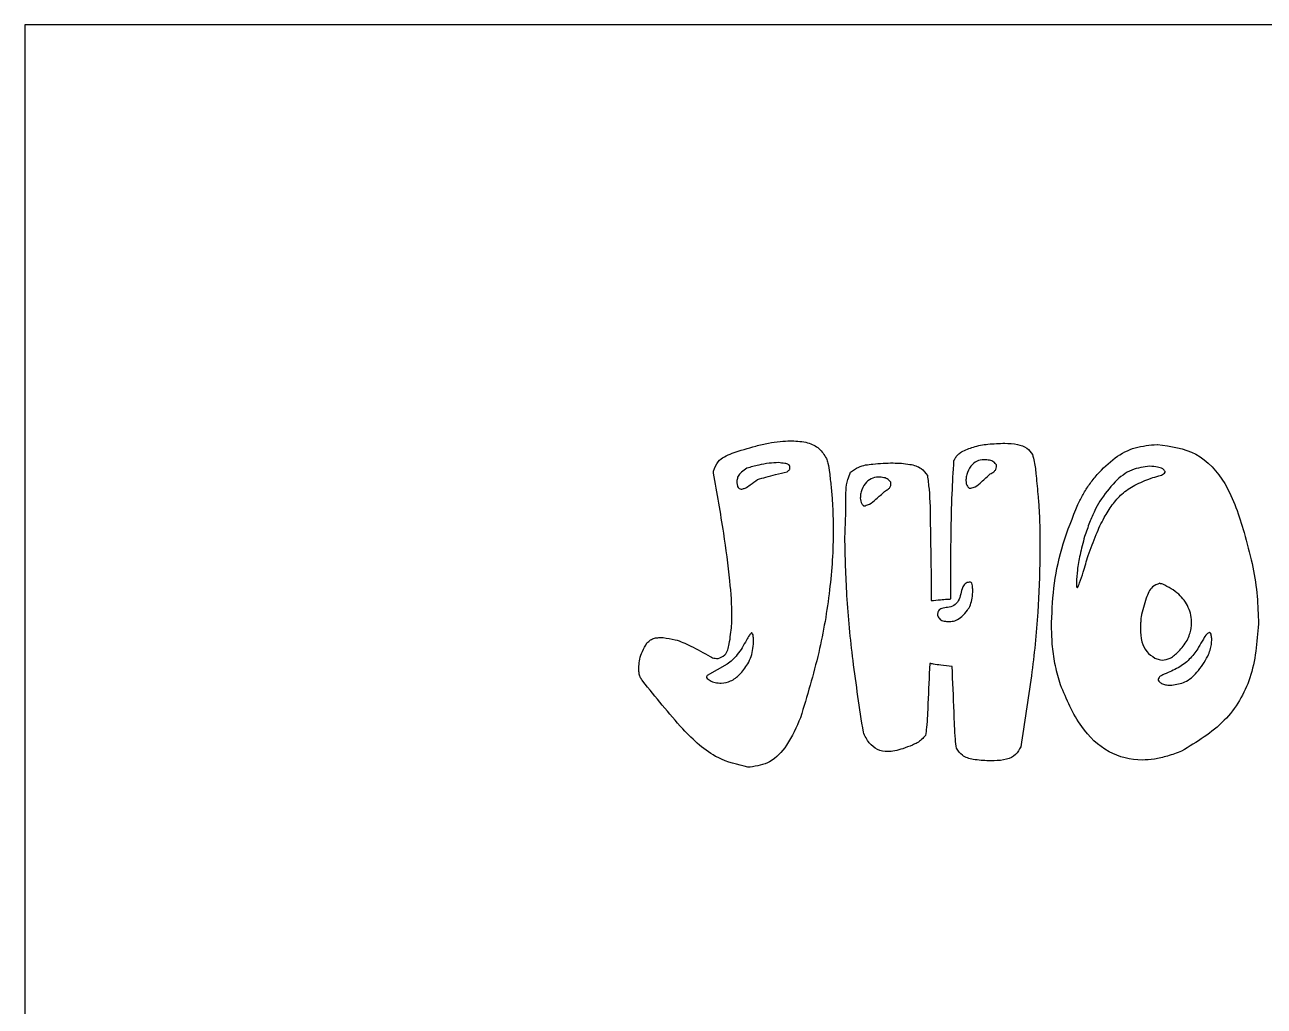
# Model space of a CAD drawing. Extents: x 2 to 748, y 2 to 398.
# Drawn here: x 2.4 to 75.8, y 271.7 to 329.8 of the extents above; entities that cross this region are included whole.
import ezdxf

# ---------------------------------------------------------------- set-up
doc = ezdxf.new("R2010")
doc.units = 0
doc.layers.add('Capa_1', color=7, linetype='CONTINUOUS')

msp = doc.modelspace()

# ---------------------------------------------------------------- linework, layer by layer
at = {"layer": 'Capa_1', "color": 7}
for p, q in [((87.06507, 329.808596), (2.372342, 329.808596)), ((2.372342, 329.808596), (2.372342, 2.372353)), ((47.730935, 305.158458), (47.730948, 305.158458)), ((47.730948, 305.158458), (47.813662, 305.158458)), ((60.420169, 305.015141), (60.420169, 305.015141)), ((69.440807, 304.943482), (69.460269, 304.943482)), ((69.440807, 304.943482), (69.440807, 304.943482)), ((43.162232, 303.251252), (43.162232, 303.367008)), ((47.692024, 303.488276), (47.692024, 303.63159)), ((59.933621, 303.615053), (59.933621, 303.730809)), ((69.922489, 303.295349), (69.922489, 303.344959)), ((44.553777, 302.799255), (44.553777, 302.655938)), ((44.553777, 302.799255), (44.553777, 302.799255)), ((53.676589, 302.584283), (53.676589, 302.700036)), ((58.118788, 302.799255), (58.118788, 302.799255)), ((44.806785, 302.297649), (44.850574, 302.297649)), ((51.861756, 301.768482), (51.861756, 301.768482)), ((58.313409, 302.347259), (58.41072, 302.347259)), ((52.056377, 301.316485), (52.153688, 301.316485)), ((62.502603, 299.194307), (62.502603, 298.312363)), ((56.060684, 297.00047), (56.060684, 295.69409)), ((57.218672, 295.787798), (57.218672, 296.79101)), ((58.396123, 296.79101), (58.376661, 296.79101)), ((64.662886, 296.763449), (64.662886, 296.647693)), ((64.662886, 296.763449), (64.662886, 296.763449)), ((57.807396, 296.090965), (57.807396, 296.090965)), ((56.440193, 294.905853), (56.440193, 294.834195)), ((57.053244, 294.453857), (57.218672, 294.453857)), ((63.188641, 294.139665), (63.188641, 294.404247)), ((75.439966, 294.525515), (75.439966, 294.31054)), ((45.439299, 293.781375), (45.414958, 293.781375)), ((68.448244, 294.023909), (68.448244, 294.023909)), ((72.554726, 293.808936), (72.535264, 293.808936)), ((39.921822, 293.500254), (40.194292, 293.500254)), ((43.41525, 292.26002), (43.439565, 292.26002)), ((38.744371, 291.543441), (38.744371, 291.802511)), ((43.984502, 291.923779), (42.787589, 291.256807)), ((42.787589, 291.256807), (42.743799, 291.185149)), ((42.743799, 291.185149), (42.743812, 291.185149)), ((42.743812, 291.185149), (42.743812, 291.135542)), ((69.504056, 291.019786), (69.504056, 290.970176)), ((69.504056, 291.019786), (69.504056, 291.019786)), ((70.136573, 290.683546), (70.32146, 290.683546)), ((45.332257, 285.821827), (45.205756, 285.821827)), ((59.787655, 286.202165), (59.471398, 286.202165))]:
    msp.add_line(p, q, dxfattribs=at)
for points, knots in [([(43.162232, 303.367008), (43.23801, 303.56737), (43.43194, 304.080132), (44.443929, 304.505692), (45.208815, 304.720706), (45.667963, 304.849775)], [0, 0, 0, 0, 0.622463, 1.592989, 3.050488, 3.050488, 3.050488, 3.050488]), ([(45.667963, 304.849775), (45.919432, 304.910468), (46.396213, 305.025541), (47.086203, 305.134967), (47.524458, 305.150935), (47.730935, 305.158458)], [0, 0, 0, 0, 0.776041, 1.471354, 2.090763, 2.090763, 2.090763, 2.090763]), ([(47.813662, 305.158458), (48.124712, 305.141716), (48.690993, 305.111236), (49.463794, 304.754558), (49.728282, 304.321961), (49.857173, 304.111148)], [0, 0, 0, 0, 0.932813, 1.698232, 2.425791, 2.425791, 2.425791, 2.425791]), ([(57.851186, 304.513534), (58.085393, 304.615389), (58.587042, 304.833552), (59.461336, 304.986408), (60.086092, 305.00513), (60.420169, 305.015141)], [0, 0, 0, 0, 0.764074, 1.636572, 2.639334, 2.639334, 2.639334, 2.639334]), ([(60.420169, 305.015141), (60.671296, 305.004122), (61.118239, 304.984512), (61.73074, 304.778988), (61.95613, 304.483937), (62.059842, 304.348172)], [0, 0, 0, 0, 0.756709, 1.346754, 1.849674, 1.849674, 1.849674, 1.849674]), ([(65.884127, 303.157545), (66.226166, 303.50914), (66.877502, 304.178672), (68.123555, 304.828021), (69.004067, 304.905201), (69.440807, 304.943482)], [0, 0, 0, 0, 1.467075, 2.793706, 4.099313, 4.099313, 4.099313, 4.099313]), ([(69.460269, 304.943482), (70.257323, 304.834936), (71.884021, 304.613406), (73.75627, 302.497314), (74.295626, 300.720412), (74.598234, 299.723474)], [0, 0, 0, 0, 2.345569, 4.787043, 7.907696, 7.907696, 7.907696, 7.907696]), ([(49.857173, 304.111148), (49.888306, 304.022094), (49.98162, 303.755185), (50.044327, 303.189506), (50.135755, 302.43873), (50.204259, 301.584496), (50.246898, 300.726162), (50.27509, 298.969379), (50.097016, 296.245192), (49.452673, 292.517348), (48.705369, 290.035306), (48.319675, 288.754291)], [0, 0, 0, 0, 0.28244, 0.846527, 1.696455, 2.556165, 3.415259, 4.274657, 7.826107, 11.586095, 15.596493, 15.596493, 15.596493, 15.596493]), ([(57.218672, 296.79101), (57.222579, 297.734615), (57.229799, 299.478354), (57.283762, 301.879086), (57.369683, 303.333889), (57.408425, 303.989879)], [0, 0, 0, 0, 2.830874, 5.231331, 7.202602, 7.202602, 7.202602, 7.202602]), ([(57.408425, 303.989879), (57.441276, 304.053192), (57.509311, 304.184314), (57.662044, 304.360429), (57.786245, 304.460967), (57.851186, 304.513534)], [0, 0, 0, 0, 0.213429, 0.442012, 0.692507, 0.692507, 0.692507, 0.692507]), ([(59.933621, 303.730809), (59.882155, 303.793566), (59.772941, 303.926739), (59.498472, 304.021883), (59.152188, 304.05692), (58.734, 303.979895), (58.358574, 303.643319), (58.231997, 303.333161), (58.162578, 303.163057)], [0, 0, 0, 0, 0.239403, 0.50803, 0.839044, 1.286054, 1.736003, 2.282493, 2.282493, 2.282493, 2.282493]), ([(62.059842, 304.348172), (62.096408, 304.207789), (62.203759, 303.795651), (62.28797, 302.9546), (62.355301, 302.260613), (62.395561, 301.845652)], [0, 0, 0, 0, 0.434776, 1.276422, 2.528093, 2.528093, 2.528093, 2.528093]), ([(44.237507, 294.211323), (44.241389, 294.271533), (44.249016, 294.389848), (44.255518, 294.564456), (44.264246, 295.386591), (44.133076, 297.103186), (43.757024, 299.943335), (43.375193, 302.066876), (43.162232, 303.251252)], [0, 0, 0, 0, 0.180999, 0.35567, 0.52411, 2.647326, 5.509443, 9.11884, 9.11884, 9.11884, 9.11884]), ([(45.142504, 303.537883), (45.029885, 303.466818), (44.828778, 303.339916), (44.599403, 303.084952), (44.568168, 302.889366), (44.553777, 302.799255)], [0, 0, 0, 0, 0.400714, 0.715563, 0.984547, 0.984547, 0.984547, 0.984547]), ([(47.01572, 303.868614), (46.83277, 303.860365), (46.438473, 303.842585), (45.811647, 303.724022), (45.375269, 303.602632), (45.142504, 303.537883)], [0, 0, 0, 0, 0.54887, 1.182933, 1.90778, 1.90778, 1.90778, 1.90778]), ([(45.775018, 302.870914), (45.93835, 302.915839), (46.294978, 303.013931), (46.877504, 303.163681), (47.296926, 303.267347), (47.521733, 303.32291)], [0, 0, 0, 0, 0.508187, 1.109604, 1.80432, 1.80432, 1.80432, 1.80432]), ([(47.692024, 303.63159), (47.669945, 303.671024), (47.607575, 303.782422), (47.337265, 303.828292), (47.137979, 303.853283), (47.01572, 303.868614)], [0, 0, 0, 0, 0.130899, 0.369778, 0.748925, 0.748925, 0.748925, 0.748925]), ([(47.521733, 303.32291), (47.553079, 303.34762), (47.604998, 303.388546), (47.669257, 303.439677), (47.686283, 303.476022), (47.692024, 303.488276)], [0, 0, 0, 0, 0.120555, 0.199679, 0.239927, 0.239927, 0.239927, 0.239927]), ([(50.947044, 299.436843), (50.977175, 300.146764), (51.025447, 301.284072), (50.994911, 302.613487), (51.222985, 303.153748), (51.282763, 303.295349)], [0, 0, 0, 0, 2.144485, 3.435513, 3.894078, 3.894078, 3.894078, 3.894078]), ([(51.282763, 303.295349), (51.438132, 303.40932), (51.828018, 303.695318), (52.725944, 303.80815), (53.738253, 303.869238), (54.697873, 303.808656), (55.467957, 303.610178), (55.722035, 303.259649), (55.832004, 303.107935)], [0, 0, 0, 0, 0.570787, 1.432338, 2.635675, 3.625159, 4.343363, 4.891421, 4.891421, 4.891421, 4.891421]), ([(58.41072, 302.347259), (58.495612, 302.374896), (58.732433, 302.451996), (59.10189, 302.77426), (59.388443, 303.038735), (59.558977, 303.19613)], [0, 0, 0, 0, 0.265966, 0.741954, 1.441604, 1.441604, 1.441604, 1.441604]), ([(59.558977, 303.19613), (59.630064, 303.23652), (59.75515, 303.30759), (59.902815, 303.450243), (59.924072, 303.563969), (59.933621, 303.615053)], [0, 0, 0, 0, 0.24662, 0.433957, 0.586727, 0.586727, 0.586727, 0.586727]), ([(69.017508, 303.653639), (68.650695, 303.605818), (67.879236, 303.505244), (66.841136, 302.711568), (66.330014, 301.98161), (66.049552, 301.58107)], [0, 0, 0, 0, 1.093845, 2.300507, 3.76769, 3.76769, 3.76769, 3.76769]), ([(69.922489, 303.344959), (69.876578, 303.399921), (69.761121, 303.538137), (69.422903, 303.613815), (69.167939, 303.638861), (69.017508, 303.653639)], [0, 0, 0, 0, 0.210413, 0.529139, 0.987807, 0.987807, 0.987807, 0.987807]), ([(69.080758, 302.942572), (69.234334, 302.98892), (69.483782, 303.064199), (69.797233, 303.146642), (69.892988, 303.260325), (69.922489, 303.295349)], [0, 0, 0, 0, 0.487338, 0.79156, 0.927022, 0.927022, 0.927022, 0.927022]), ([(44.553777, 302.655938), (44.562641, 302.589066), (44.577868, 302.474194), (44.666453, 302.322488), (44.761678, 302.305633), (44.806785, 302.297649)], [0, 0, 0, 0, 0.203694, 0.349899, 0.481488, 0.481488, 0.481488, 0.481488]), ([(44.850574, 302.297649), (44.912511, 302.316662), (45.0905, 302.3713), (45.390578, 302.586967), (45.631248, 302.764726), (45.775018, 302.870914)], [0, 0, 0, 0, 0.193509, 0.556097, 1.094068, 1.094068, 1.094068, 1.094068]), ([(53.676589, 302.700036), (53.625123, 302.762793), (53.515909, 302.895967), (53.24144, 302.991113), (52.895157, 303.02615), (52.476968, 302.949124), (52.101542, 302.612549), (51.974966, 302.30239), (51.905546, 302.132286)], [0, 0, 0, 0, 0.239404, 0.508032, 0.839045, 1.286056, 1.736005, 2.282495, 2.282495, 2.282495, 2.282495]), ([(53.301945, 302.165359), (53.373032, 302.205749), (53.498118, 302.276818), (53.645783, 302.419472), (53.66704, 302.533198), (53.676589, 302.584283)], [0, 0, 0, 0, 0.246619, 0.433956, 0.586728, 0.586728, 0.586728, 0.586728]), ([(55.832004, 303.107935), (55.868317, 302.836275), (55.994656, 301.89115), (56.005766, 299.848353), (56.039768, 298.085115), (56.060684, 297.00047)], [0, 0, 0, 0, 0.821775, 2.859023, 6.115308, 6.115308, 6.115308, 6.115308]), ([(58.162578, 303.163057), (58.154014, 303.117002), (58.138009, 303.030922), (58.122298, 302.909452), (58.119895, 302.833998), (58.118788, 302.799255)], [0, 0, 0, 0, 0.140537, 0.26268, 0.366912, 0.366912, 0.366912, 0.366912]), ([(58.118788, 302.799255), (58.122421, 302.737912), (58.129298, 302.621817), (58.195502, 302.460049), (58.274381, 302.384593), (58.313409, 302.347259)], [0, 0, 0, 0, 0.18379, 0.347828, 0.508478, 0.508478, 0.508478, 0.508478]), ([(64.7456, 301.388144), (64.8453, 301.58964), (65.048737, 302.000793), (65.432385, 302.592396), (65.731261, 302.966303), (65.884127, 303.157545)], [0, 0, 0, 0, 0.674051, 1.375401, 2.109677, 2.109677, 2.109677, 2.109677]), ([(66.789108, 301.366095), (66.968561, 301.588992), (67.342738, 302.053754), (68.141989, 302.580625), (68.755653, 302.817226), (69.080758, 302.942572)], [0, 0, 0, 0, 0.854466, 1.781645, 2.826252, 2.826252, 2.826252, 2.826252]), ([(51.905546, 302.132286), (51.896983, 302.086231), (51.880977, 302.00015), (51.865266, 301.878679), (51.862863, 301.803224), (51.861756, 301.768482)], [0, 0, 0, 0, 0.140539, 0.262682, 0.366915, 0.366915, 0.366915, 0.366915]), ([(51.861756, 301.768482), (51.865389, 301.707138), (51.872266, 301.591043), (51.93847, 301.429275), (52.017349, 301.353819), (52.056377, 301.316485)], [0, 0, 0, 0, 0.18379, 0.347828, 0.508478, 0.508478, 0.508478, 0.508478]), ([(52.153688, 301.316485), (52.238581, 301.344123), (52.475402, 301.421223), (52.844858, 301.743488), (53.131411, 302.007964), (53.301945, 302.165359)], [0, 0, 0, 0, 0.265967, 0.741955, 1.441605, 1.441605, 1.441605, 1.441605]), ([(62.395561, 301.845652), (62.416937, 301.548298), (62.459454, 300.956858), (62.495386, 300.072672), (62.500206, 299.486072), (62.502603, 299.194307)], [0, 0, 0, 0, 0.894336, 1.778837, 2.654125, 2.654125, 2.654125, 2.654125]), ([(63.188641, 294.404247), (63.223586, 295.178978), (63.294406, 296.749021), (63.83092, 299.105064), (64.436212, 300.615898), (64.7456, 301.388144)], [0, 0, 0, 0, 2.323391, 4.708505, 7.202309, 7.202309, 7.202309, 7.202309]), ([(66.049552, 301.58107), (65.945514, 301.398071), (65.715803, 300.994018), (65.421855, 300.287234), (65.241903, 299.763964), (65.144571, 299.480941)], [0, 0, 0, 0, 0.631049, 1.393321, 2.291314, 2.291314, 2.291314, 2.291314]), ([(65.358652, 298.361972), (65.511074, 298.779035), (65.79036, 299.543229), (66.251992, 300.560172), (66.623198, 301.117152), (66.789108, 301.366095)], [0, 0, 0, 0, 1.332539, 2.44164, 3.337967, 3.337967, 3.337967, 3.337967]), ([(74.598234, 299.723474), (74.764623, 299.113041), (75.084907, 297.938017), (75.379028, 296.196636), (75.420166, 295.068504), (75.439966, 294.525515)], [0, 0, 0, 0, 1.897738, 3.652962, 5.281734, 5.281734, 5.281734, 5.281734]), ([(52.041781, 287.894395), (51.826389, 289.310605), (51.41729, 292.00044), (51.030476, 295.853258), (50.973763, 298.289181), (50.947044, 299.436843)], [0, 0, 0, 0, 4.297411, 8.16216, 11.605118, 11.605118, 11.605118, 11.605118]), ([(65.144571, 299.480941), (65.0513, 299.12174), (64.88098, 298.465808), (64.70468, 297.558182), (64.675723, 297.007555), (64.662886, 296.763449)], [0, 0, 0, 0, 1.113625, 2.033575, 2.7662, 2.7662, 2.7662, 2.7662]), ([(62.502603, 298.312363), (62.47447, 297.207091), (62.414278, 294.84236), (62.00976, 291.077712), (61.587611, 288.434252), (61.364077, 287.0345)], [0, 0, 0, 0, 3.315829, 7.094225, 11.346688, 11.346688, 11.346688, 11.346688]), ([(64.726138, 296.45477), (64.769811, 296.549316), (64.907184, 296.84671), (65.097009, 297.491623), (65.259946, 298.033628), (65.358652, 298.361972)], [0, 0, 0, 0, 0.312185, 0.981969, 2.011263, 2.011263, 2.011263, 2.011263]), ([(58.376661, 296.79101), (58.286306, 296.78258), (58.091486, 296.764402), (57.891695, 296.462905), (57.838577, 296.22854), (57.807396, 296.090965)], [0, 0, 0, 0, 0.260137, 0.5609, 0.988392, 0.988392, 0.988392, 0.988392]), ([(58.522624, 296.311453), (58.515677, 296.395517), (58.504272, 296.533525), (58.484418, 296.71474), (58.418911, 296.771325), (58.396123, 296.79101)], [0, 0, 0, 0, 0.257624, 0.422944, 0.511135, 0.511135, 0.511135, 0.511135]), ([(64.662886, 296.647693), (64.664137, 296.614918), (64.666234, 296.55998), (64.680592, 296.484787), (64.713087, 296.463371), (64.726138, 296.45477)], [0, 0, 0, 0, 0.100079, 0.167755, 0.213179, 0.213179, 0.213179, 0.213179]), ([(69.606232, 296.719352), (69.448209, 296.659612), (69.045437, 296.507348), (68.730671, 295.701781), (68.581642, 295.098009), (68.492033, 294.734975)], [0, 0, 0, 0, 0.489788, 1.248383, 2.392346, 2.392346, 2.392346, 2.392346]), ([(69.776526, 296.669742), (69.745657, 296.674115), (69.695672, 296.681195), (69.63055, 296.688731), (69.612113, 296.711947), (69.606232, 296.719352)], [0, 0, 0, 0, 0.095477, 0.154601, 0.182292, 0.182292, 0.182292, 0.182292]), ([(71.226444, 293.329379), (71.276242, 293.450369), (71.369818, 293.677723), (71.457906, 294.01515), (71.506359, 294.55518), (71.359199, 295.314375), (70.731454, 296.164544), (70.110496, 296.493058), (69.776526, 296.669742)], [0, 0, 0, 0, 0.392296, 0.73717, 1.041029, 2.015025, 2.978942, 4.100658, 4.100658, 4.100658, 4.100658]), ([(57.807396, 296.090965), (57.771384, 295.94568), (57.705324, 295.679173), (57.417186, 295.367326), (57.041538, 295.284971), (56.727443, 295.256917), (56.463871, 295.126132), (56.447583, 294.974603), (56.440193, 294.905853)], [0, 0, 0, 0, 0.444381, 0.81516, 1.201391, 1.554941, 1.790933, 1.98693, 1.98693, 1.98693, 1.98693]), ([(57.218672, 294.453857), (57.328311, 294.470644), (57.57075, 294.507764), (57.903138, 294.767101), (58.191524, 295.071513), (58.405357, 295.443485), (58.50614, 295.853327), (58.516846, 296.150871), (58.522624, 296.311453)], [0, 0, 0, 0, 0.327982, 0.72525, 1.227441, 1.586888, 1.997525, 2.478978, 2.478978, 2.478978, 2.478978]), ([(56.060684, 295.69409), (56.244824, 295.711591), (56.557462, 295.741305), (56.943304, 295.776372), (57.145483, 295.784761), (57.218672, 295.787798)], [0, 0, 0, 0, 0.554951, 0.942209, 1.161945, 1.161945, 1.161945, 1.161945]), ([(56.440193, 294.834195), (56.466611, 294.757888), (56.520072, 294.603475), (56.766738, 294.467774), (56.95013, 294.458866), (57.053244, 294.453857)], [0, 0, 0, 0, 0.234942, 0.475425, 0.784316, 0.784316, 0.784316, 0.784316]), ([(68.492033, 294.734975), (68.483675, 294.63272), (68.468867, 294.451574), (68.452588, 294.214551), (68.449514, 294.079658), (68.448244, 294.023909)], [0, 0, 0, 0, 0.307805, 0.545276, 0.712549, 0.712549, 0.712549, 0.712549]), ([(43.439565, 292.26002), (43.583835, 292.319081), (43.954687, 292.470899), (44.144329, 293.277718), (44.20225, 293.858066), (44.237507, 294.211323)], [0, 0, 0, 0, 0.44744, 1.150157, 2.243289, 2.243289, 2.243289, 2.243289]), ([(45.414958, 293.781375), (45.374077, 293.734918), (45.256955, 293.601821), (45.087243, 293.297539), (44.951086, 293.047997), (44.870023, 292.899431)], [0, 0, 0, 0, 0.185298, 0.53087, 1.03931, 1.03931, 1.03931, 1.03931]), ([(45.541475, 293.378989), (45.533244, 293.450676), (45.519835, 293.567458), (45.5051, 293.717073), (45.455382, 293.765659), (45.439299, 293.781375)], [0, 0, 0, 0, 0.219998, 0.358383, 0.424555, 0.424555, 0.424555, 0.424555]), ([(63.714113, 290.705594), (63.608943, 291.075051), (63.398025, 291.815996), (63.222807, 292.96903), (63.20009, 293.74737), (63.188641, 294.139665)], [0, 0, 0, 0, 1.15168, 2.309694, 3.486457, 3.486457, 3.486457, 3.486457]), ([(68.448244, 294.023909), (68.462698, 293.766071), (68.489279, 293.291899), (68.784565, 292.642786), (69.140175, 292.400639), (69.314303, 292.282069)], [0, 0, 0, 0, 0.772816, 1.421239, 2.043389, 2.043389, 2.043389, 2.043389]), ([(75.439966, 294.31054), (75.358476, 293.224402), (75.203161, 291.154285), (73.542494, 288.364203), (71.792305, 287.3156), (70.890725, 286.77543)], [0, 0, 0, 0, 3.238575, 6.172543, 9.289657, 9.289657, 9.289657, 9.289657]), ([(72.535264, 293.808936), (72.48505, 293.778675), (72.330443, 293.685503), (72.146314, 293.354167), (71.994929, 293.088663), (71.902748, 292.926992)], [0, 0, 0, 0, 0.174018, 0.535788, 1.099068, 1.099068, 1.099068, 1.099068]), ([(72.681227, 293.401034), (72.671743, 293.474819), (72.656348, 293.594574), (72.635672, 293.753899), (72.574991, 293.795158), (72.554726, 293.808936)], [0, 0, 0, 0, 0.228485, 0.370841, 0.442218, 0.442218, 0.442218, 0.442218]), ([(38.744371, 291.802511), (38.756385, 291.942287), (38.78239, 292.244854), (38.958413, 292.711904), (39.132228, 293.019834), (39.226056, 293.186062)], [0, 0, 0, 0, 0.419292, 0.907626, 1.480477, 1.480477, 1.480477, 1.480477]), ([(39.226056, 293.186062), (39.295802, 293.248005), (39.429123, 293.366411), (39.670729, 293.47955), (39.838796, 293.493408), (39.921822, 293.500254)], [0, 0, 0, 0, 0.279166, 0.533639, 0.782081, 0.782081, 0.782081, 0.782081]), ([(40.194292, 293.500254), (40.427265, 293.467517), (40.991737, 293.3882), (41.921428, 292.968833), (42.629358, 292.553046), (43.112345, 292.306534), (43.261407, 292.267326), (43.363506, 292.262477), (43.41525, 292.26002)], [0, 0, 0, 0, 0.70317, 1.703719, 3.02423, 3.175859, 3.326838, 3.481986, 3.481986, 3.481986, 3.481986]), ([(45.205756, 291.945828), (45.273154, 292.090015), (45.409946, 292.38266), (45.520814, 292.869826), (45.534463, 293.206199), (45.541475, 293.378989)], [0, 0, 0, 0, 0.476537, 0.967189, 1.485452, 1.485452, 1.485452, 1.485452]), ([(69.732736, 292.160801), (69.898834, 292.191606), (70.275407, 292.261448), (70.779825, 292.715649), (71.064823, 293.107284), (71.226444, 293.329379)], [0, 0, 0, 0, 0.498877, 1.131046, 1.959173, 1.959173, 1.959173, 1.959173]), ([(71.902748, 292.926992), (71.751957, 292.704868), (71.446706, 292.255215), (70.778835, 291.726999), (70.256715, 291.497291), (69.985741, 291.378076)], [0, 0, 0, 0, 0.802006, 1.623526, 2.509907, 2.509907, 2.509907, 2.509907]), ([(72.447685, 292.403337), (72.493556, 292.522621), (72.580296, 292.748181), (72.663604, 293.083466), (72.675575, 293.299185), (72.681227, 293.401034)], [0, 0, 0, 0, 0.383362, 0.724918, 1.030415, 1.030415, 1.030415, 1.030415]), ([(44.870023, 292.899431), (44.774344, 292.762557), (44.594792, 292.505698), (44.301556, 292.172629), (44.085353, 292.002935), (43.984502, 291.923779)], [0, 0, 0, 0, 0.50102, 0.940217, 1.324203, 1.324203, 1.324203, 1.324203]), ([(69.314303, 292.282069), (69.351133, 292.266164), (69.432445, 292.231051), (69.573261, 292.192452), (69.676734, 292.171915), (69.732736, 292.160801)], [0, 0, 0, 0, 0.120236, 0.265453, 0.436765, 0.436765, 0.436765, 0.436765]), ([(70.32146, 290.683546), (70.587006, 290.724838), (71.158333, 290.81368), (71.896302, 291.484911), (72.249994, 292.074047), (72.447685, 292.403337)], [0, 0, 0, 0, 0.791618, 1.70318, 2.858352, 2.858352, 2.858352, 2.858352]), ([(38.977917, 290.920567), (38.931691, 290.985077), (38.842325, 291.10979), (38.759797, 291.32403), (38.749482, 291.470748), (38.744371, 291.543441)], [0, 0, 0, 0, 0.237603, 0.459343, 0.677094, 0.677094, 0.677094, 0.677094]), ([(42.743812, 291.135542), (42.813947, 291.068425), (42.960838, 290.927852), (43.277643, 290.825636), (43.693815, 290.781542), (44.22593, 290.902847), (44.771519, 291.326632), (45.050879, 291.724982), (45.205756, 291.945828)], [0, 0, 0, 0, 0.287905, 0.602994, 0.973518, 1.539328, 2.188004, 2.995068, 2.995068, 2.995068, 2.995068]), ([(55.97797, 291.973389), (55.938834, 291.18273), (55.8762, 289.917335), (55.832456, 288.488914), (55.746542, 287.859555), (55.724962, 287.701469)], [0, 0, 0, 0, 2.375751, 3.802219, 4.280724, 4.280724, 4.280724, 4.280724]), ([(57.301384, 291.780462), (57.077994, 291.808901), (56.707228, 291.8561), (56.264331, 291.911806), (56.04849, 291.958223), (55.97797, 291.973389)], [0, 0, 0, 0, 0.675742, 1.121542, 1.337877, 1.337877, 1.337877, 1.337877]), ([(57.554391, 286.940793), (57.533625, 287.119933), (57.450838, 287.834084), (57.404543, 289.450874), (57.341056, 290.884575), (57.301384, 291.780462)], [0, 0, 0, 0, 0.540902, 2.156328, 4.847294, 4.847294, 4.847294, 4.847294]), ([(45.205756, 285.821827), (44.594943, 285.969949), (43.102811, 286.331792), (41.06, 288.311255), (39.741968, 289.963041), (38.977917, 290.920567)], [0, 0, 0, 0, 1.859447, 4.542379, 8.242684, 8.242684, 8.242684, 8.242684]), ([(69.985741, 291.378076), (69.896646, 291.343693), (69.7462, 291.285634), (69.552753, 291.174409), (69.518105, 291.064396), (69.504056, 291.019786)], [0, 0, 0, 0, 0.290602, 0.490711, 0.627196, 0.627196, 0.627196, 0.627196]), ([(69.504056, 290.970176), (69.551838, 290.912543), (69.649451, 290.794804), (69.879905, 290.698052), (70.046849, 290.688617), (70.136573, 290.683546)], [0, 0, 0, 0, 0.221953, 0.45343, 0.722384, 0.722384, 0.722384, 0.722384]), ([(70.890725, 286.77543), (70.614721, 286.670619), (70.089768, 286.471272), (69.304182, 286.291927), (68.124427, 286.185502), (66.443106, 286.600406), (64.721992, 288.308709), (64.075516, 289.846125), (63.714113, 290.705594)], [0, 0, 0, 0, 0.884961, 1.683174, 2.407819, 4.432346, 6.626343, 9.407795, 9.407795, 9.407795, 9.407795]), ([(48.319675, 288.754291), (48.076073, 288.197654), (47.646827, 287.216816), (46.610543, 286.044583), (45.736525, 285.892275), (45.332257, 285.821827)], [0, 0, 0, 0, 1.831026, 3.226415, 4.427291, 4.427291, 4.427291, 4.427291]), ([(54.946482, 287.133719), (54.759994, 287.058248), (54.418406, 286.920009), (53.930431, 286.786069), (53.42062, 286.721978), (52.860155, 286.8252), (52.327617, 287.257163), (52.142223, 287.670473), (52.041781, 287.894395)], [0, 0, 0, 0, 0.603229, 1.104923, 1.51318, 2.139328, 2.75548, 3.483986, 3.483986, 3.483986, 3.483986]), ([(55.724962, 287.701469), (55.651339, 287.618834), (55.506384, 287.456137), (55.241748, 287.262106), (55.044926, 287.176525), (54.946482, 287.133719)], [0, 0, 0, 0, 0.331494, 0.652667, 0.974061, 0.974061, 0.974061, 0.974061]), ([(59.471398, 286.202165), (59.165349, 286.21439), (58.632953, 286.235657), (57.904321, 286.447776), (57.6617, 286.789606), (57.554391, 286.940793)], [0, 0, 0, 0, 0.925927, 1.610721, 2.15379, 2.15379, 2.15379, 2.15379]), ([(61.364077, 287.0345), (61.273875, 286.866738), (61.087735, 286.520547), (60.480825, 286.237474), (60.035253, 286.214777), (59.787655, 286.202165)], [0, 0, 0, 0, 0.558693, 1.152914, 1.896084, 1.896084, 1.896084, 1.896084])]:
    msp.add_open_spline(points, degree=3, knots=knots, dxfattribs=at)

doc.saveas('drawing.dxf')
